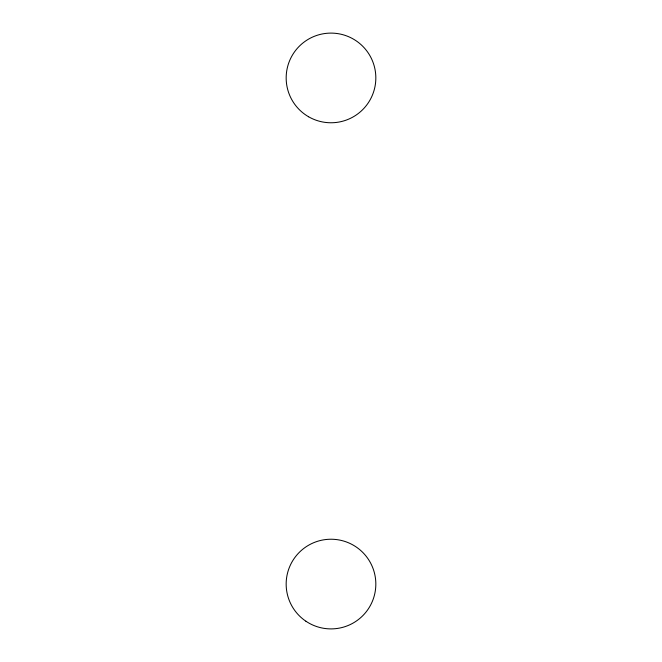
<?xml version="1.0" encoding="UTF-8"?>
<svg xmlns="http://www.w3.org/2000/svg" width="662" height="662" viewBox="0 0 662 662"><rect width="100%" height="100%" fill="white"/><g stroke="black" fill="none" stroke-linecap="round" stroke-linejoin="round"><path stroke-width="0.99" d="M305.869 621.196A44.834 44.834 0 0 0 375.718 587.26A44.834 44.834 0 0 0 311.413 543.734A44.834 44.834 0 0 0 305.869 621.196M308.583 116.76A44.834 44.834 0 0 0 375.834 77.934A44.834 44.834 0 0 0 308.583 39.108A44.834 44.834 0 0 0 308.583 116.76"/></g></svg>
